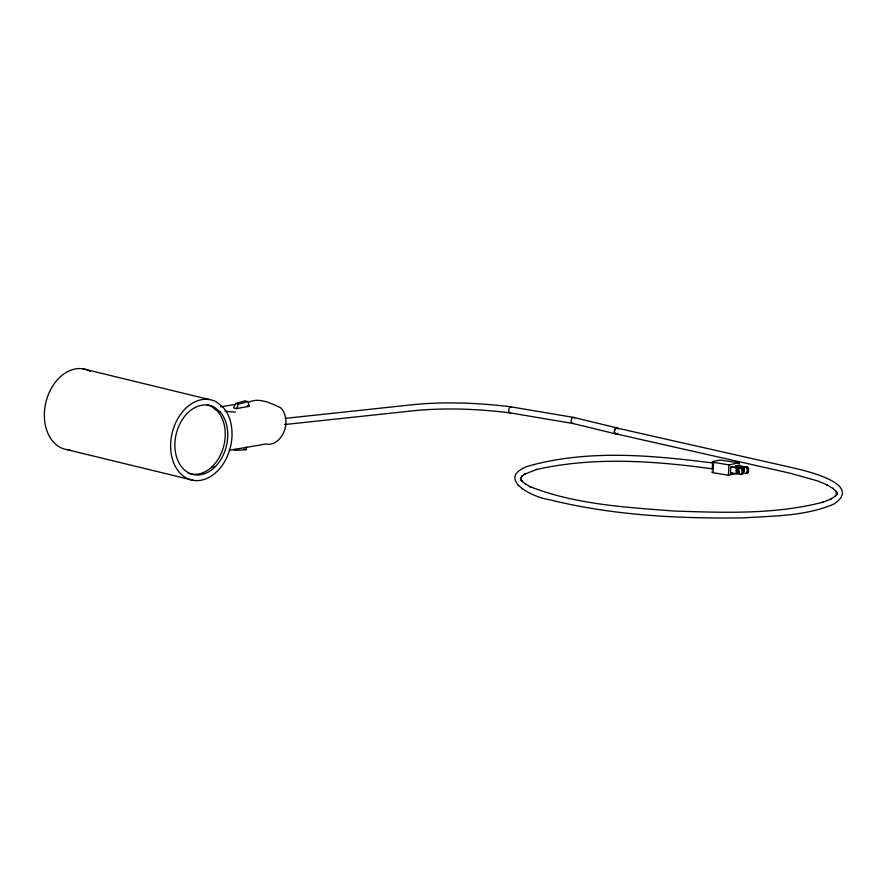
<?xml version="1.0" encoding="UTF-8"?>
<svg xmlns="http://www.w3.org/2000/svg" width="887" height="887" viewBox="0 0 887 887"><rect width="100%" height="100%" fill="white"/><g stroke="black" fill="none" stroke-linecap="round" stroke-linejoin="round"><path stroke-width="1.33" d="M712.25 469.323L712.649 461.55L719.956 460.065L739.204 462.737L739.004 466.617M738.671 473.093L728.438 475.232L713.004 472.704L713.536 462.349L712.139 461.861L712.649 461.55M728.438 475.232L728.97 464.877L739.204 462.737M730.467 472.926L730.788 466.828L742.109 468.17A1.73 1.43 78.2 0 1 743.439 469.689L743.251 473.203A1.73 1.43 78.2 0 1 741.787 474.268L730.467 472.926L731.83 472.638M735.778 468.192L735.9 465.764L737.263 465.475L747.22 467.105A1.73 1.43 78.2 0 1 748.55 468.624L748.373 472.128A1.73 1.43 78.2 0 1 746.898 473.192L743.051 473.07M740.423 474.545A1.73 1.43 78.2 0 0 741.887 473.481L742.075 469.977A1.73 1.43 78.2 0 0 740.745 468.458L730.788 466.828M745.535 473.481A1.73 1.43 78.2 0 0 747.009 472.416L747.187 468.901A1.73 1.43 78.2 0 0 745.856 467.382L735.9 465.764M236.175 449.443L233.481 449.631L236.43 450.352L245.865 449.698L246.619 447.092M235.51 403.43L233.569 407.898L236.519 408.619L249.291 406.29L247.916 401.578L244.956 400.857L235.51 403.43L238.459 404.15L247.916 401.578M236.519 408.619L238.459 404.15M711.751 472.017L713.004 472.704M248.925 402.232C259.159 397.11 271.344 403.463 280.758 407.843C284.683 411.878 286.057 417.533 285.958 423.032C285.503 433.355 277.587 446.294 265.812 444.01L229.245 450.308M740.745 468.458L742.109 468.17M745.856 467.382L747.22 467.105M742.075 469.977L743.439 469.689M747.187 468.901L748.55 468.624M741.887 473.481L743.251 473.203M747.009 472.416L748.373 472.128M220.752 406.8L235.51 404.405M285.193 418.365L414.34 404.539C446.427 401.512 478.825 402.909 510.768 406.811L573.778 417.444L617.43 428.055M284.539 424.563L415.038 410.592C446.549 407.621 478.37 408.985 509.748 412.821L572.481 423.398L616.01 433.987M713.148 463.014C651.89 455.275 587.582 449.121 527.41 466.362C495.345 478.67 533.198 497.596 548.609 499.503C612.152 515.425 678.222 518.773 743.506 517.864C773.774 515.857 805.773 516.267 834.068 503.949C864.692 483.271 801.915 470.01 791.636 467.538L617.097 428.099M712.084 468.779C654.041 460.896 593.902 456.517 536.291 469.545L536.934 469.345L524.561 474.223L525.171 473.824L521.623 476.53L522.121 475.964L520.381 478.803L520.857 477.372L520.946 480.31L520.625 478.847L522.543 481.863L521.534 480.787L525.836 484.313L525.27 483.858L530.781 486.93L530.138 486.653C575.541 504.537 625.224 507.198 673.377 510.99C723.36 512.675 774.584 514.759 823.424 502.097L822.759 502.297L830.919 499.059L830.31 499.459L835.532 495.922L835.044 496.487L837.25 492.728L836.84 494.913L836.02 490.988L836.707 492.307L832.86 488.271L833.425 488.737L826.584 484.668L827.238 484.945L817.515 480.898L790.228 473.237L615.722 433.81M713.536 462.349L728.97 464.877M736.953 471.562L739.436 471.973M735.567 473.248L738.051 473.658M247.318 405.814L249.291 406.29M82.99 368.826L209.243 399.527M214.743 408.951L217.26 409.572M243.892 449.221L245.865 449.698M212.037 466.739L214.554 467.349M67.135 449.654L193.388 480.355M517.808 485.256L518.385 485.721M521.623 488.393L522.188 488.848M510.502 412.61A3.06 1.408 -81.8 0 1 508.883 411.468A3.06 1.408 -81.8 0 1 509.537 407.599A3.06 1.408 -81.8 0 1 511.389 407.399M573.523 423.232A3.06 1.962 -78.6 0 1 571.25 421.99A3.06 1.962 -78.6 0 1 572.082 418.143A3.06 1.962 -78.6 0 1 574.654 418.076M617.74 433.477A3.049 2.217 -76.3 0 1 614.791 432.956A3.049 2.217 -76.3 0 1 615.367 428.898A3.049 2.217 -76.3 0 1 618.416 428.709M69.74 449.897A41.212 29.97 -76.3 0 1 46.191 401.135A41.212 29.97 -76.3 0 1 90.396 371.398M235.498 412.012A96.495 80.34 -77.6 0 1 225.032 411.102M188.055 473.081A35.491 25.812 -76.3 0 0 220.608 454.687A35.491 25.812 -76.3 0 0 217.481 411.169L212.004 406.745A35.491 25.812 -76.3 0 0 206.948 404.782M617.33 433.333A2.938 2.051 -77.3 0 1 614.602 432.812A2.938 2.051 -77.3 0 1 615.179 428.898A2.938 2.051 -77.3 0 1 617.995 428.743M741.499 468.735A1.863 1.541 78.2 0 1 744.071 469.134A1.863 1.541 78.2 0 1 742.962 471.784M743.916 471.474A1.863 1.541 78.2 0 1 742.885 470.687M742.862 468.447A1.863 1.541 78.2 0 1 743.494 467.915M744.293 467.848A1.863 1.541 78.2 0 1 744.681 468.003M739.204 472.571A1.863 1.541 78.2 0 1 737.441 470.609A1.863 1.541 78.2 0 1 739.181 468.924M223.014 407.244L216.65 402.099A41.212 29.97 -76.3 0 0 170.725 442.425A41.212 29.97 -76.3 0 0 211.849 475.687A41.212 29.97 -76.3 0 0 223.014 407.244M220.009 411.79L214.521 407.355A35.491 25.812 -76.3 0 0 174.972 442.081A35.491 25.812 -76.3 0 0 210.385 470.72A35.491 25.812 -76.3 0 0 220.009 411.79M736.188 470.199A1.863 1.541 78.2 0 0 737.84 472.86A1.863 1.541 78.2 0 0 738.849 469.988A1.863 1.541 78.2 0 0 736.188 470.199"/></g></svg>
